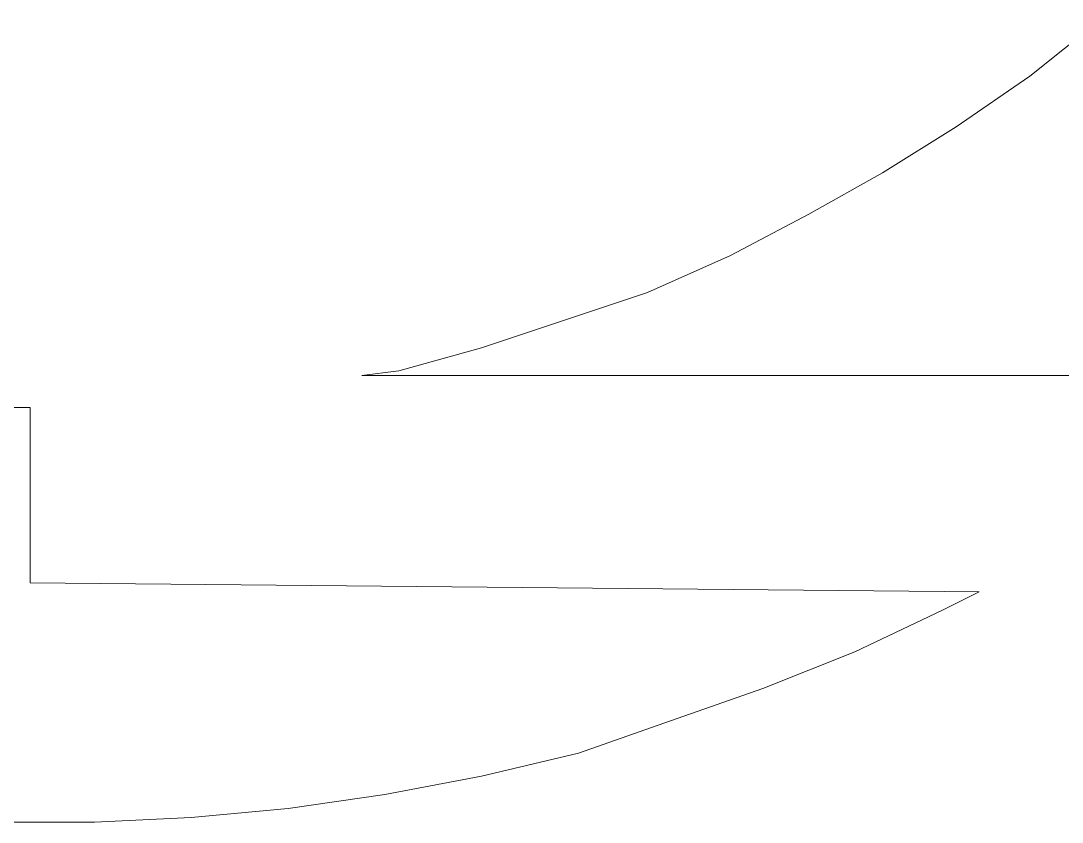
# Model space of a CAD drawing. Header units: centimetres. Extents: x -10.4 to 10.4, y -10.8 to 7.6.
# Drawn here: x 7.871 to 9.15, y -10.755 to -9.771 of the extents above; entities that cross this region are included whole.
import ezdxf
from ezdxf.lldxf.tags import DXFTag

# ---------------------------------------------------------------- set-up
doc = ezdxf.new("R2010")
doc.units = ezdxf.units.CM
doc.header["$MEASUREMENT"] = 0
doc.layers.add('layer 1', color=7, linetype='Continuous')
tags = doc.linetypes.add('New Line2037', pattern=[0.2, 0.1, -0.1]).pattern_tags.tags
tags[6:7] = [DXFTag(74, 4), DXFTag(75, 0), DXFTag(340, '0'), DXFTag(46, 1.0), DXFTag(50, 0.0), DXFTag(44, 0.0), DXFTag(45, 0.0)]
tags[4:5] = [DXFTag(74, 4), DXFTag(75, 0), DXFTag(340, '0'), DXFTag(46, 1.0), DXFTag(50, 0.0), DXFTag(44, 0.0), DXFTag(45, 0.0)]
tags = doc.linetypes.add('New Line2038', pattern=[0.2, 0.1, -0.1]).pattern_tags.tags
tags[6:7] = [DXFTag(74, 4), DXFTag(75, 0), DXFTag(340, '0'), DXFTag(46, 1.0), DXFTag(50, 0.0), DXFTag(44, 0.0), DXFTag(45, 0.0)]
tags[4:5] = [DXFTag(74, 4), DXFTag(75, 0), DXFTag(340, '0'), DXFTag(46, 1.0), DXFTag(50, 0.0), DXFTag(44, 0.0), DXFTag(45, 0.0)]
tags = doc.linetypes.add('New Line2039', pattern=[0.2, 0.1, -0.1]).pattern_tags.tags
tags[6:7] = [DXFTag(74, 4), DXFTag(75, 0), DXFTag(340, '0'), DXFTag(46, 1.0), DXFTag(50, 0.0), DXFTag(44, 0.0), DXFTag(45, 0.0)]
tags[4:5] = [DXFTag(74, 4), DXFTag(75, 0), DXFTag(340, '0'), DXFTag(46, 1.0), DXFTag(50, 0.0), DXFTag(44, 0.0), DXFTag(45, 0.0)]
tags = doc.linetypes.add('New Line2040', pattern=[0.2, 0.1, -0.1]).pattern_tags.tags
tags[6:7] = [DXFTag(74, 4), DXFTag(75, 0), DXFTag(340, '0'), DXFTag(46, 1.0), DXFTag(50, 0.0), DXFTag(44, 0.0), DXFTag(45, 0.0)]
tags[4:5] = [DXFTag(74, 4), DXFTag(75, 0), DXFTag(340, '0'), DXFTag(46, 1.0), DXFTag(50, 0.0), DXFTag(44, 0.0), DXFTag(45, 0.0)]
tags = doc.linetypes.add('New Line2041', pattern=[0.2, 0.1, -0.1]).pattern_tags.tags
tags[6:7] = [DXFTag(74, 4), DXFTag(75, 0), DXFTag(340, '0'), DXFTag(46, 1.0), DXFTag(50, 0.0), DXFTag(44, 0.0), DXFTag(45, 0.0)]
tags[4:5] = [DXFTag(74, 4), DXFTag(75, 0), DXFTag(340, '0'), DXFTag(46, 1.0), DXFTag(50, 0.0), DXFTag(44, 0.0), DXFTag(45, 0.0)]
tags = doc.linetypes.add('New Line2042', pattern=[0.2, 0.1, -0.1]).pattern_tags.tags
tags[6:7] = [DXFTag(74, 4), DXFTag(75, 0), DXFTag(340, '0'), DXFTag(46, 1.0), DXFTag(50, 0.0), DXFTag(44, 0.0), DXFTag(45, 0.0)]
tags[4:5] = [DXFTag(74, 4), DXFTag(75, 0), DXFTag(340, '0'), DXFTag(46, 1.0), DXFTag(50, 0.0), DXFTag(44, 0.0), DXFTag(45, 0.0)]
tags = doc.linetypes.add('New Line2043', pattern=[0.2, 0.1, -0.1]).pattern_tags.tags
tags[6:7] = [DXFTag(74, 4), DXFTag(75, 0), DXFTag(340, '0'), DXFTag(46, 1.0), DXFTag(50, 0.0), DXFTag(44, 0.0), DXFTag(45, 0.0)]
tags[4:5] = [DXFTag(74, 4), DXFTag(75, 0), DXFTag(340, '0'), DXFTag(46, 1.0), DXFTag(50, 0.0), DXFTag(44, 0.0), DXFTag(45, 0.0)]
tags = doc.linetypes.add('New Line2044', pattern=[0.2, 0.1, -0.1]).pattern_tags.tags
tags[6:7] = [DXFTag(74, 4), DXFTag(75, 0), DXFTag(340, '0'), DXFTag(46, 1.0), DXFTag(50, 0.0), DXFTag(44, 0.0), DXFTag(45, 0.0)]
tags[4:5] = [DXFTag(74, 4), DXFTag(75, 0), DXFTag(340, '0'), DXFTag(46, 1.0), DXFTag(50, 0.0), DXFTag(44, 0.0), DXFTag(45, 0.0)]
tags = doc.linetypes.add('New Line2045', pattern=[0.2, 0.1, -0.1]).pattern_tags.tags
tags[6:7] = [DXFTag(74, 4), DXFTag(75, 0), DXFTag(340, '0'), DXFTag(46, 1.0), DXFTag(50, 0.0), DXFTag(44, 0.0), DXFTag(45, 0.0)]
tags[4:5] = [DXFTag(74, 4), DXFTag(75, 0), DXFTag(340, '0'), DXFTag(46, 1.0), DXFTag(50, 0.0), DXFTag(44, 0.0), DXFTag(45, 0.0)]
tags = doc.linetypes.add('New Line2046', pattern=[0.2, 0.1, -0.1]).pattern_tags.tags
tags[6:7] = [DXFTag(74, 4), DXFTag(75, 0), DXFTag(340, '0'), DXFTag(46, 1.0), DXFTag(50, 0.0), DXFTag(44, 0.0), DXFTag(45, 0.0)]
tags[4:5] = [DXFTag(74, 4), DXFTag(75, 0), DXFTag(340, '0'), DXFTag(46, 1.0), DXFTag(50, 0.0), DXFTag(44, 0.0), DXFTag(45, 0.0)]
tags = doc.linetypes.add('New Line2047', pattern=[0.2, 0.1, -0.1]).pattern_tags.tags
tags[6:7] = [DXFTag(74, 4), DXFTag(75, 0), DXFTag(340, '0'), DXFTag(46, 1.0), DXFTag(50, 0.0), DXFTag(44, 0.0), DXFTag(45, 0.0)]
tags[4:5] = [DXFTag(74, 4), DXFTag(75, 0), DXFTag(340, '0'), DXFTag(46, 1.0), DXFTag(50, 0.0), DXFTag(44, 0.0), DXFTag(45, 0.0)]
tags = doc.linetypes.add('New Line2066', pattern=[0.2, 0.1, -0.1]).pattern_tags.tags
tags[6:7] = [DXFTag(74, 4), DXFTag(75, 0), DXFTag(340, '0'), DXFTag(46, 1.0), DXFTag(50, 0.0), DXFTag(44, 0.0), DXFTag(45, 0.0)]
tags[4:5] = [DXFTag(74, 4), DXFTag(75, 0), DXFTag(340, '0'), DXFTag(46, 1.0), DXFTag(50, 0.0), DXFTag(44, 0.0), DXFTag(45, 0.0)]
tags = doc.linetypes.add('New Line2067', pattern=[0.2, 0.1, -0.1]).pattern_tags.tags
tags[6:7] = [DXFTag(74, 4), DXFTag(75, 0), DXFTag(340, '0'), DXFTag(46, 1.0), DXFTag(50, 0.0), DXFTag(44, 0.0), DXFTag(45, 0.0)]
tags[4:5] = [DXFTag(74, 4), DXFTag(75, 0), DXFTag(340, '0'), DXFTag(46, 1.0), DXFTag(50, 0.0), DXFTag(44, 0.0), DXFTag(45, 0.0)]
tags = doc.linetypes.add('New Line2068', pattern=[0.2, 0.1, -0.1]).pattern_tags.tags
tags[6:7] = [DXFTag(74, 4), DXFTag(75, 0), DXFTag(340, '0'), DXFTag(46, 1.0), DXFTag(50, 0.0), DXFTag(44, 0.0), DXFTag(45, 0.0)]
tags[4:5] = [DXFTag(74, 4), DXFTag(75, 0), DXFTag(340, '0'), DXFTag(46, 1.0), DXFTag(50, 0.0), DXFTag(44, 0.0), DXFTag(45, 0.0)]
tags = doc.linetypes.add('New Line2069', pattern=[0.2, 0.1, -0.1]).pattern_tags.tags
tags[6:7] = [DXFTag(74, 4), DXFTag(75, 0), DXFTag(340, '0'), DXFTag(46, 1.0), DXFTag(50, 0.0), DXFTag(44, 0.0), DXFTag(45, 0.0)]
tags[4:5] = [DXFTag(74, 4), DXFTag(75, 0), DXFTag(340, '0'), DXFTag(46, 1.0), DXFTag(50, 0.0), DXFTag(44, 0.0), DXFTag(45, 0.0)]
tags = doc.linetypes.add('New Line2070', pattern=[0.2, 0.1, -0.1]).pattern_tags.tags
tags[6:7] = [DXFTag(74, 4), DXFTag(75, 0), DXFTag(340, '0'), DXFTag(46, 1.0), DXFTag(50, 0.0), DXFTag(44, 0.0), DXFTag(45, 0.0)]
tags[4:5] = [DXFTag(74, 4), DXFTag(75, 0), DXFTag(340, '0'), DXFTag(46, 1.0), DXFTag(50, 0.0), DXFTag(44, 0.0), DXFTag(45, 0.0)]
tags = doc.linetypes.add('New Line2071', pattern=[0.2, 0.1, -0.1]).pattern_tags.tags
tags[6:7] = [DXFTag(74, 4), DXFTag(75, 0), DXFTag(340, '0'), DXFTag(46, 1.0), DXFTag(50, 0.0), DXFTag(44, 0.0), DXFTag(45, 0.0)]
tags[4:5] = [DXFTag(74, 4), DXFTag(75, 0), DXFTag(340, '0'), DXFTag(46, 1.0), DXFTag(50, 0.0), DXFTag(44, 0.0), DXFTag(45, 0.0)]
tags = doc.linetypes.add('New Line2072', pattern=[0.2, 0.1, -0.1]).pattern_tags.tags
tags[6:7] = [DXFTag(74, 4), DXFTag(75, 0), DXFTag(340, '0'), DXFTag(46, 1.0), DXFTag(50, 0.0), DXFTag(44, 0.0), DXFTag(45, 0.0)]
tags[4:5] = [DXFTag(74, 4), DXFTag(75, 0), DXFTag(340, '0'), DXFTag(46, 1.0), DXFTag(50, 0.0), DXFTag(44, 0.0), DXFTag(45, 0.0)]
tags = doc.linetypes.add('New Line2073', pattern=[0.2, 0.1, -0.1]).pattern_tags.tags
tags[6:7] = [DXFTag(74, 4), DXFTag(75, 0), DXFTag(340, '0'), DXFTag(46, 1.0), DXFTag(50, 0.0), DXFTag(44, 0.0), DXFTag(45, 0.0)]
tags[4:5] = [DXFTag(74, 4), DXFTag(75, 0), DXFTag(340, '0'), DXFTag(46, 1.0), DXFTag(50, 0.0), DXFTag(44, 0.0), DXFTag(45, 0.0)]
tags = doc.linetypes.add('New Line2074', pattern=[0.2, 0.1, -0.1]).pattern_tags.tags
tags[6:7] = [DXFTag(74, 4), DXFTag(75, 0), DXFTag(340, '0'), DXFTag(46, 1.0), DXFTag(50, 0.0), DXFTag(44, 0.0), DXFTag(45, 0.0)]
tags[4:5] = [DXFTag(74, 4), DXFTag(75, 0), DXFTag(340, '0'), DXFTag(46, 1.0), DXFTag(50, 0.0), DXFTag(44, 0.0), DXFTag(45, 0.0)]
tags = doc.linetypes.add('New Line2075', pattern=[0.2, 0.1, -0.1]).pattern_tags.tags
tags[6:7] = [DXFTag(74, 4), DXFTag(75, 0), DXFTag(340, '0'), DXFTag(46, 1.0), DXFTag(50, 0.0), DXFTag(44, 0.0), DXFTag(45, 0.0)]
tags[4:5] = [DXFTag(74, 4), DXFTag(75, 0), DXFTag(340, '0'), DXFTag(46, 1.0), DXFTag(50, 0.0), DXFTag(44, 0.0), DXFTag(45, 0.0)]
tags = doc.linetypes.add('New Line2076', pattern=[0.2, 0.1, -0.1]).pattern_tags.tags
tags[6:7] = [DXFTag(74, 4), DXFTag(75, 0), DXFTag(340, '0'), DXFTag(46, 1.0), DXFTag(50, 0.0), DXFTag(44, 0.0), DXFTag(45, 0.0)]
tags[4:5] = [DXFTag(74, 4), DXFTag(75, 0), DXFTag(340, '0'), DXFTag(46, 1.0), DXFTag(50, 0.0), DXFTag(44, 0.0), DXFTag(45, 0.0)]
tags = doc.linetypes.add('New Line2077', pattern=[0.2, 0.1, -0.1]).pattern_tags.tags
tags[6:7] = [DXFTag(74, 4), DXFTag(75, 0), DXFTag(340, '0'), DXFTag(46, 1.0), DXFTag(50, 0.0), DXFTag(44, 0.0), DXFTag(45, 0.0)]
tags[4:5] = [DXFTag(74, 4), DXFTag(75, 0), DXFTag(340, '0'), DXFTag(46, 1.0), DXFTag(50, 0.0), DXFTag(44, 0.0), DXFTag(45, 0.0)]
tags = doc.linetypes.add('New Line2078', pattern=[0.2, 0.1, -0.1]).pattern_tags.tags
tags[6:7] = [DXFTag(74, 4), DXFTag(75, 0), DXFTag(340, '0'), DXFTag(46, 1.0), DXFTag(50, 0.0), DXFTag(44, 0.0), DXFTag(45, 0.0)]
tags[4:5] = [DXFTag(74, 4), DXFTag(75, 0), DXFTag(340, '0'), DXFTag(46, 1.0), DXFTag(50, 0.0), DXFTag(44, 0.0), DXFTag(45, 0.0)]
tags = doc.linetypes.add('New Line2079', pattern=[0.2, 0.1, -0.1]).pattern_tags.tags
tags[6:7] = [DXFTag(74, 4), DXFTag(75, 0), DXFTag(340, '0'), DXFTag(46, 1.0), DXFTag(50, 0.0), DXFTag(44, 0.0), DXFTag(45, 0.0)]
tags[4:5] = [DXFTag(74, 4), DXFTag(75, 0), DXFTag(340, '0'), DXFTag(46, 1.0), DXFTag(50, 0.0), DXFTag(44, 0.0), DXFTag(45, 0.0)]

msp = doc.modelspace()

# ---------------------------------------------------------------- linework, layer by layer
at = {"layer": 'layer 1', "color": 5, "linetype": 'New Line2037', "lineweight": 9}
msp.add_open_spline([(9.19512, -9.77051), (9.19512, -9.77051), (9.11025, -9.83832), (9.11025, -9.83832)], degree=3, dxfattribs=at)
at = {"layer": 'layer 1', "color": 5, "linetype": 'New Line2038', "lineweight": 9}
msp.add_open_spline([(9.11025, -9.83832), (9.11025, -9.83832), (9.01968, -9.9006), (9.01968, -9.9006)], degree=3, dxfattribs=at)
at = {"layer": 'layer 1', "color": 5, "linetype": 'New Line2039', "lineweight": 9}
msp.add_open_spline([(9.01968, -9.9006), (9.01968, -9.9006), (8.92911, -9.95718), (8.92911, -9.95718)], degree=3, dxfattribs=at)
at = {"layer": 'layer 1', "color": 5, "linetype": 'New Line2040', "lineweight": 9}
msp.add_open_spline([(8.92911, -9.95718), (8.92911, -9.95718), (8.8387, -10.00807), (8.8387, -10.00807)], degree=3, dxfattribs=at)
at = {"layer": 'layer 1', "color": 5, "linetype": 'New Line2041', "lineweight": 9}
msp.add_open_spline([(8.8387, -10.00807), (8.8387, -10.00807), (8.74244, -10.05898), (8.74244, -10.05898)], degree=3, dxfattribs=at)
at = {"layer": 'layer 1', "color": 5, "linetype": 'New Line2042', "lineweight": 9}
msp.add_open_spline([(8.74244, -10.05898), (8.74244, -10.05898), (8.64064, -10.10433), (8.64064, -10.10433)], degree=3, dxfattribs=at)
at = {"layer": 'layer 1', "color": 5, "linetype": 'New Line2043', "lineweight": 9}
msp.add_open_spline([(8.64064, -10.10433), (8.64064, -10.10433), (8.5387, -10.13816), (8.5387, -10.13816)], degree=3, dxfattribs=at)
at = {"layer": 'layer 1', "color": 5, "linetype": 'New Line2044', "lineweight": 9}
msp.add_open_spline([(8.5387, -10.13816), (8.5387, -10.13816), (8.43691, -10.17215), (8.43691, -10.17215)], degree=3, dxfattribs=at)
at = {"layer": 'layer 1', "color": 5, "linetype": 'New Line2045', "lineweight": 9}
msp.add_open_spline([(8.43691, -10.17215), (8.43691, -10.17215), (8.3351, -10.20045), (8.3351, -10.20045)], degree=3, dxfattribs=at)
at = {"layer": 'layer 1', "color": 5, "linetype": 'New Line2046', "lineweight": 9}
msp.add_open_spline([(8.3351, -10.20045), (8.3351, -10.20045), (8.28975, -10.20613), (8.28975, -10.20613)], degree=3, dxfattribs=at)
at = {"layer": 'layer 1', "color": 5, "linetype": 'New Line2047', "lineweight": 9}
msp.add_open_spline([(8.28975, -10.20613), (8.28975, -10.20613), (9.46099, -10.20613), (9.46099, -10.20613)], degree=3, dxfattribs=at)
at = {"layer": 'layer 1', "color": 5, "linetype": 'New Line2079', "lineweight": 9}
msp.add_open_spline([(7.88243, -10.24565), (7.88243, -10.24565), (7.79755, -10.24565), (7.79755, -10.24565)], degree=3, dxfattribs=at)
at = {"layer": 'layer 1', "color": 5, "linetype": 'New Line2078', "lineweight": 9}
msp.add_open_spline([(7.88243, -10.46076), (7.88243, -10.46076), (7.88243, -10.24565), (7.88243, -10.24565)], degree=3, dxfattribs=at)
at = {"layer": 'layer 1', "color": 5, "linetype": 'New Line2077', "lineweight": 9}
msp.add_open_spline([(9.04797, -10.472), (9.04797, -10.472), (7.88243, -10.46076), (7.88243, -10.46076)], degree=3, dxfattribs=at)
at = {"layer": 'layer 1', "color": 5, "linetype": 'New Line2076', "lineweight": 9}
msp.add_open_spline([(9.00276, -10.49459), (9.00276, -10.49459), (9.04797, -10.472), (9.04797, -10.472)], degree=3, dxfattribs=at)
at = {"layer": 'layer 1', "color": 5, "linetype": 'New Line2075', "lineweight": 9}
msp.add_open_spline([(8.89528, -10.54564), (8.89528, -10.54564), (9.00276, -10.49459), (9.00276, -10.49459)], degree=3, dxfattribs=at)
at = {"layer": 'layer 1', "color": 5, "linetype": 'New Line2074', "lineweight": 9}
msp.add_open_spline([(8.7821, -10.59085), (8.7821, -10.59085), (8.89528, -10.54564), (8.89528, -10.54564)], degree=3, dxfattribs=at)
at = {"layer": 'layer 1', "color": 5, "linetype": 'New Line2073', "lineweight": 9}
msp.add_open_spline([(8.66894, -10.63052), (8.66894, -10.63052), (8.7821, -10.59085), (8.7821, -10.59085)], degree=3, dxfattribs=at)
at = {"layer": 'layer 1', "color": 5, "linetype": 'New Line2072', "lineweight": 9}
msp.add_open_spline([(8.55576, -10.67004), (8.55576, -10.67004), (8.66894, -10.63052), (8.66894, -10.63052)], degree=3, dxfattribs=at)
at = {"layer": 'layer 1', "color": 5, "linetype": 'New Line2071', "lineweight": 9}
msp.add_open_spline([(8.43691, -10.69834), (8.43691, -10.69834), (8.55576, -10.67004), (8.55576, -10.67004)], degree=3, dxfattribs=at)
at = {"layer": 'layer 1', "color": 5, "linetype": 'New Line2070', "lineweight": 9}
msp.add_open_spline([(8.31804, -10.72094), (8.31804, -10.72094), (8.43691, -10.69834), (8.43691, -10.69834)], degree=3, dxfattribs=at)
at = {"layer": 'layer 1', "color": 5, "linetype": 'New Line2069', "lineweight": 9}
msp.add_open_spline([(8.19933, -10.738), (8.19933, -10.738), (8.31804, -10.72094), (8.31804, -10.72094)], degree=3, dxfattribs=at)
at = {"layer": 'layer 1', "color": 5, "linetype": 'New Line2068', "lineweight": 9}
msp.add_open_spline([(8.08047, -10.74923), (8.08047, -10.74923), (8.19933, -10.738), (8.19933, -10.738)], degree=3, dxfattribs=at)
at = {"layer": 'layer 1', "color": 5, "linetype": 'New Line2067', "lineweight": 9}
msp.add_open_spline([(7.96161, -10.75492), (7.96161, -10.75492), (8.08047, -10.74923), (8.08047, -10.74923)], degree=3, dxfattribs=at)
at = {"layer": 'layer 1', "color": 5, "linetype": 'New Line2066', "lineweight": 9}
msp.add_open_spline([(7.8429, -10.75492), (7.8429, -10.75492), (7.96161, -10.75492), (7.96161, -10.75492)], degree=3, dxfattribs=at)

doc.saveas('drawing.dxf')
